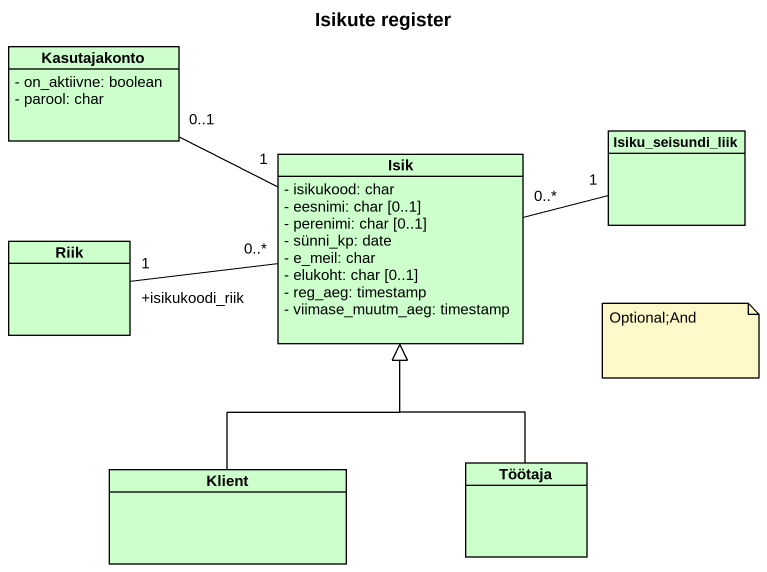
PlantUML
@startuml
title Isikute register
hide circle
hide empty members
skinparam classAttributeIconSize 0
class Kasutajakonto #CCFFCC {
  - on_aktiivne: boolean
  - parool: char
}
class Isik #CCFFCC {
  - isikukood: char
  - eesnimi: char [0..1]
  - perenimi: char [0..1]
  - sünni_kp: date
  - e_meil: char
  - elukoht: char [0..1]
  - reg_aeg: timestamp
  - viimase_muutm_aeg: timestamp
}
class Isiku_seisundi_liik #CCFFCC
class Riik #CCFFCC
class Klient #CCFFCC
class Töötaja #CCFFCC
Isik "1" -left- "0..1" Kasutajakonto
Isiku_seisundi_liik "1" -left- "0..*" Isik
Riik "+isikukoodi_riik\n1" -right- "0..*" Isik
Klient -up-|> Isik
Töötaja -up-|> Isik
note as N1
  Optional;And
end note
@enduml
